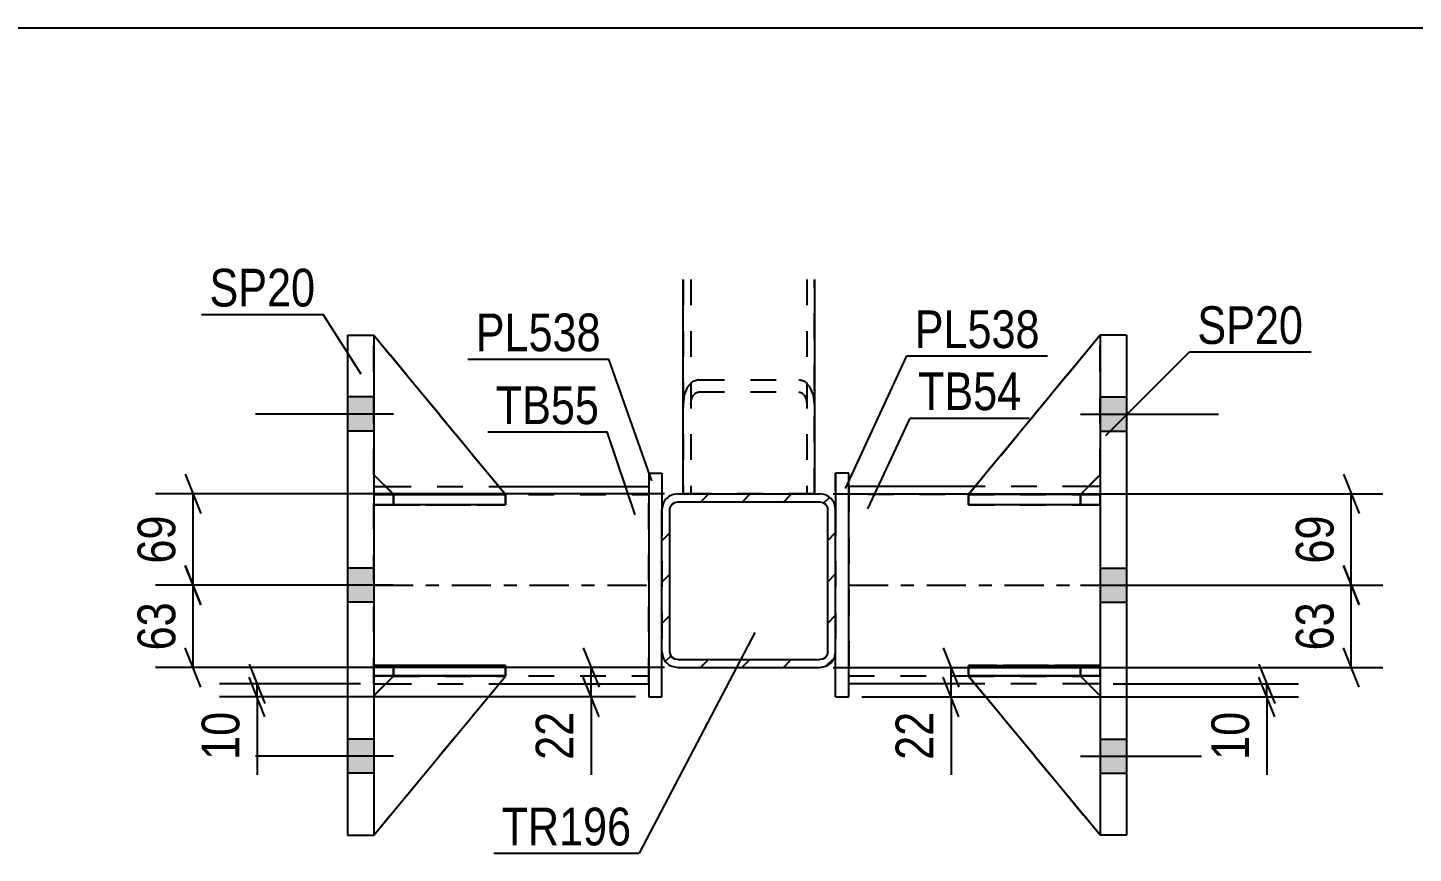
# Model space of a CAD drawing. Header units: millimetres. Extents: x 0 to 841, y 0 to 594.
# Drawn here: x 168.3 to 273.6, y 145.8 to 208.5 of the extents above; entities that cross this region are included whole.
import ezdxf

# ---------------------------------------------------------------- set-up
doc = ezdxf.new("R2010")
doc.units = ezdxf.units.MM
doc.linetypes.add('DXK_LINE_DOT2', pattern=[3.9198, 1.9599, -1.9599])
doc.linetypes.add('DXK_LINE_DOT3', pattern=[5.9187, 2.979, -0.9799, 0.9799, -0.9799])
doc.styles.add('Arial Narrow', font='ARIALN.TTF', dxfattribs={"height": 0.2})

# ---------------------------------------------------------------- blocks, each defined once
blk = doc.blocks.new('Part-318885195-6456 - 6361')
at = {"color": 2, "linetype": 'Continuous'}
for p, q in [((239.84, 160.08), (249.84, 160.08)), ((239.84, 160.08), (239.84, 159.28)), ((249.84, 160.08), (249.84, 160.08)), ((249.84, 159.28), (249.84, 160.08)), ((249.84, 159.28), (239.84, 159.28))]:
    blk.add_line(p, q, dxfattribs=at)
at = {"color": 7, "linetype": 'DXK_LINE_DOT2'}
for p, q in [((248.34, 160.08), (239.84, 160.08)), ((249.84, 160.08), (248.34, 160.08)), ((248.34, 160.08), (248.34, 159.28)), ((249.84, 160.08), (249.84, 160.08)), ((239.84, 159.28), (248.34, 159.28)), ((248.34, 159.28), (249.84, 159.28))]:
    blk.add_line(p, q, dxfattribs=at)
blk = doc.blocks.new('Part-318885195-6438 - 6361')
at = {"color": 2, "linetype": 'Continuous'}
for p, q in [((215.54, 174.68), (215.54, 157.68)), ((215.54, 174.68), (216.54, 174.68)), ((216.54, 174.68), (216.54, 171.92)), ((216.54, 157.68), (216.54, 161.12)), ((215.54, 157.68), (216.54, 157.68))]:
    blk.add_line(p, q, dxfattribs=at)
at = {"color": 7, "linetype": 'DXK_LINE_DOT2'}
blk.add_line((216.54, 171.92), (216.54, 161.12), dxfattribs=at)
blk = doc.blocks.new('Part-318885195-6385 - 6361')
at = {"color": 2, "linetype": 'Continuous'}
for p, q in [((192.64, 185.18), (194.64, 185.18)), ((192.64, 185.18), (192.64, 147.18)), ((194.64, 185.18), (194.64, 147.18)), ((192.64, 147.18), (194.64, 147.18))]:
    blk.add_line(p, q, dxfattribs=at)
blk = doc.blocks.new('Part-318885195-6428 - 6361')
at = {"color": 2, "linetype": 'Continuous'}
for p, q in [((240.34, 173.68), (230.74, 173.68)), ((249.84, 173.68), (248.95, 173.68)), ((240.33, 158.68), (230.74, 158.68)), ((249.84, 158.68), (248.93, 158.68))]:
    blk.add_line(p, q, dxfattribs=at)
at = {"color": 7, "linetype": 'DXK_LINE_DOT2'}
for p, q in [((230.74, 173.68), (230.74, 173.68)), ((230.74, 173.68), (230.74, 158.68)), ((230.74, 158.68), (230.74, 173.68)), ((230.74, 173.08), (230.74, 173.08)), ((249.84, 173.08), (230.74, 173.08)), ((248.95, 173.68), (240.34, 173.68)), ((249.84, 173.68), (249.84, 158.68)), ((230.74, 159.28), (230.74, 159.28)), ((230.74, 159.28), (249.84, 159.28)), ((230.74, 158.68), (230.74, 158.68)), ((248.93, 158.68), (240.33, 158.68))]:
    blk.add_line(p, q, dxfattribs=at)
at = {"color": 7, "linetype": 'DXK_LINE_DOT3'}
blk.add_line((230.74, 166.18), (249.84, 166.18), dxfattribs=at)
blk = doc.blocks.new('Part-318885195-6433 - 6361')
at = {"color": 2, "linetype": 'Continuous'}
for p, q in [((229.74, 174.68), (229.74, 171.91)), ((230.74, 174.68), (229.74, 174.68)), ((230.74, 157.68), (230.74, 174.68)), ((229.74, 157.68), (229.74, 161.12)), ((229.74, 157.68), (230.74, 157.68))]:
    blk.add_line(p, q, dxfattribs=at)
at = {"color": 7, "linetype": 'DXK_LINE_DOT2'}
for p, q in [((229.74, 157.68), (229.74, 174.68)), ((230.74, 157.68), (230.74, 174.68)), ((229.74, 171.91), (229.74, 161.12))]:
    blk.add_line(p, q, dxfattribs=at)
blk = doc.blocks.new('Part-318885195-6440 - 6361')
at = {"color": 7, "linetype": 'DXK_LINE_DOT2'}
for p, q in [((218.14, 189.41), (218.14, 173.12)), ((218.74, 189.41), (218.74, 173.12)), ((227.54, 189.41), (227.54, 173.12)), ((228.14, 173.12), (228.14, 189.41)), ((218.49, 181.25), (218.23, 180.64)), ((218.88, 181.65), (218.49, 181.25)), ((219.34, 181.79), (218.88, 181.65)), ((219.34, 181.79), (226.94, 181.79)), ((227.4, 181.65), (226.94, 181.79)), ((227.79, 181.25), (227.4, 181.65)), ((228.05, 180.64), (227.79, 181.25)), ((218.23, 180.64), (218.14, 179.93)), ((218.74, 179.93), (218.78, 180.29)), ((218.78, 180.29), (218.91, 180.59)), ((218.91, 180.59), (219.11, 180.79)), ((219.11, 180.79), (219.34, 180.86)), ((219.34, 180.86), (226.94, 180.86)), ((226.94, 180.86), (227.17, 180.79)), ((227.17, 180.79), (227.36, 180.59)), ((227.36, 180.59), (227.49, 180.29)), ((227.49, 180.29), (227.54, 179.93)), ((228.14, 179.93), (228.05, 180.64)), ((218.14, 173.12), (228.14, 173.12))]:
    blk.add_line(p, q, dxfattribs=at)
blk = doc.blocks.new('Part-318885195-6441 - 6361')
at = {"color": 2, "linetype": 'Continuous'}
for p, q in [((218.14, 173.12), (218.14, 189.41)), ((228.14, 189.41), (228.14, 173.12))]:
    blk.add_line(p, q, dxfattribs=at)
at = {"color": 7, "linetype": 'DXK_LINE_DOT2'}
for p, q in [((218.74, 189.41), (218.74, 173.12)), ((227.54, 189.41), (227.54, 173.12)), ((228.14, 173.12), (218.14, 173.12))]:
    blk.add_line(p, q, dxfattribs=at)
blk = doc.blocks.new('Part-318885195-6445 - 6361')
at = {"color": 2, "linetype": 'Continuous'}
for p, q in [((194.64, 185.18), (194.64, 185.18)), ((194.64, 185.18), (204.64, 173.07)), ((194.64, 174.57), (196.13, 173.08)), ((203.39, 173.07), (204.64, 173.07)), ((204.64, 173.07), (204.64, 173.07))]:
    blk.add_line(p, q, dxfattribs=at)
at = {"color": 7, "linetype": 'DXK_LINE_DOT2'}
for p, q in [((194.64, 185.18), (204.64, 173.07)), ((194.64, 174.57), (194.64, 185.18)), ((194.64, 185.18), (194.64, 185.18)), ((196.14, 173.07), (194.64, 174.57)), ((196.13, 173.08), (196.14, 173.07)), ((204.64, 173.07), (196.14, 173.07)), ((196.14, 173.07), (196.14, 173.07)), ((196.14, 173.07), (203.39, 173.07))]:
    blk.add_line(p, q, dxfattribs=at)
blk = doc.blocks.new('Part-318885195-6446 - 6361')
at = {"color": 7, "linetype": 'DXK_LINE_DOT2'}
for p, q in [((194.64, 160.08), (196.14, 160.08)), ((204.64, 160.08), (194.64, 160.08)), ((194.64, 160.08), (194.64, 160.08)), ((194.64, 160.08), (194.64, 159.28)), ((194.64, 160.08), (194.64, 159.28)), ((196.14, 160.08), (204.64, 160.08)), ((196.14, 160.08), (196.14, 159.28)), ((204.64, 160.08), (204.64, 159.28)), ((196.14, 159.28), (194.64, 159.28)), ((194.64, 159.28), (204.64, 159.28)), ((194.64, 159.28), (194.64, 159.28)), ((204.64, 159.28), (196.14, 159.28))]:
    blk.add_line(p, q, dxfattribs=at)
blk = doc.blocks.new('Part-318885195-6447 - 6361')
at = {"color": 7, "linetype": 'DXK_LINE_DOT2'}
for p, q in [((194.64, 173.08), (196.14, 173.08)), ((204.4, 173.08), (194.64, 173.08)), ((194.64, 173.08), (194.64, 173.08)), ((194.64, 173.08), (194.64, 172.28)), ((194.64, 173.08), (194.64, 172.28)), ((196.14, 173.08), (204.64, 173.08)), ((196.14, 173.08), (196.14, 172.28)), ((204.64, 173.08), (204.64, 172.28)), ((196.14, 172.28), (194.64, 172.28)), ((194.64, 172.28), (204.64, 172.28)), ((194.64, 172.28), (194.64, 172.28)), ((204.64, 172.28), (196.14, 172.28))]:
    blk.add_line(p, q, dxfattribs=at)
blk = doc.blocks.new('Part-318885195-6448 - 6361')
at = {"color": 2, "linetype": 'Continuous'}
for p, q in [((194.64, 159.28), (194.64, 160.08)), ((204.64, 160.08), (194.64, 160.08)), ((204.64, 159.28), (204.64, 160.08)), ((204.64, 159.28), (194.64, 159.28)), ((194.64, 159.28), (194.64, 159.28))]:
    blk.add_line(p, q, dxfattribs=at)
at = {"color": 7, "linetype": 'DXK_LINE_DOT2'}
for p, q in [((196.14, 160.08), (194.64, 160.08)), ((196.14, 159.28), (196.14, 160.08)), ((204.64, 160.08), (196.14, 160.08)), ((194.64, 159.28), (196.14, 159.28)), ((196.14, 159.28), (204.64, 159.28))]:
    blk.add_line(p, q, dxfattribs=at)
blk = doc.blocks.new('Part-318885195-6449 - 6361')
at = {"color": 2, "linetype": 'Continuous'}
for p, q in [((194.64, 173.08), (194.64, 172.28)), ((194.64, 173.08), (203.39, 173.08)), ((204.64, 173.08), (204.63, 173.08)), ((204.64, 172.28), (204.64, 173.08)), ((204.64, 172.28), (194.64, 172.28)), ((194.64, 172.28), (194.64, 172.28))]:
    blk.add_line(p, q, dxfattribs=at)
at = {"color": 7, "linetype": 'DXK_LINE_DOT2'}
for p, q in [((194.64, 173.08), (194.64, 173.08)), ((196.14, 173.08), (194.64, 173.08)), ((196.14, 172.28), (196.14, 173.08)), ((196.14, 173.08), (204.63, 173.08)), ((194.64, 172.28), (196.14, 172.28)), ((196.14, 172.28), (204.64, 172.28))]:
    blk.add_line(p, q, dxfattribs=at)
blk = doc.blocks.new('Bolt-318885195-6518 - 6361')
at = {"linetype": 'Continuous'}
for points in [[(194.64, 177.88), (194.64, 180.48), (192.64, 180.48), (192.64, 177.88)], [(194.64, 177.88), (194.64, 180.48), (192.64, 180.48), (192.64, 177.88)], [(194.64, 177.88), (194.64, 180.48), (192.64, 180.48), (192.64, 177.88)], [(194.64, 164.88), (194.64, 167.48), (192.64, 167.48), (192.64, 164.88)], [(194.64, 164.88), (194.64, 167.48), (192.64, 167.48), (192.64, 164.88)], [(194.64, 151.88), (194.64, 154.48), (192.64, 154.48), (192.64, 151.88)], [(194.64, 151.88), (194.64, 154.48), (192.64, 154.48), (192.64, 151.88)], [(194.64, 151.88), (194.64, 154.48), (192.64, 154.48), (192.64, 151.88)]]:
    blk.add_hatch(color=1, dxfattribs=at).paths.add_polyline_path(points)
at = {"color": 1, "linetype": 'Continuous'}
for p, q in [((194.64, 180.48), (192.64, 180.48)), ((194.64, 180.48), (192.64, 180.48)), ((194.64, 180.48), (192.64, 180.48)), ((196.14, 179.18), (185.64, 179.18)), ((196.14, 179.18), (185.64, 179.18)), ((196.14, 179.18), (185.64, 179.18)), ((194.64, 177.88), (192.64, 177.88)), ((194.64, 177.88), (192.64, 177.88)), ((194.64, 177.88), (192.64, 177.88)), ((194.64, 167.48), (192.64, 167.48)), ((194.64, 167.48), (192.64, 167.48)), ((196.14, 166.18), (185.64, 166.18)), ((196.14, 166.18), (185.64, 166.18)), ((194.64, 164.88), (192.64, 164.88)), ((194.64, 164.88), (192.64, 164.88)), ((194.64, 154.48), (192.64, 154.48)), ((194.64, 154.48), (192.64, 154.48)), ((194.64, 154.48), (192.64, 154.48)), ((196.14, 153.18), (185.64, 153.18)), ((196.14, 153.18), (185.64, 153.18)), ((196.14, 153.18), (185.64, 153.18)), ((194.64, 151.88), (192.64, 151.88)), ((194.64, 151.88), (192.64, 151.88)), ((194.64, 151.88), (192.64, 151.88))]:
    blk.add_line(p, q, dxfattribs=at)
blk = doc.blocks.new('Part-318885195-6454 - 6361')
at = {"color": 2, "linetype": 'Continuous'}
for p, q in [((251.84, 185.18), (249.84, 185.18)), ((249.84, 185.18), (249.84, 147.18)), ((251.84, 185.18), (251.84, 147.18)), ((251.84, 147.18), (249.84, 147.18))]:
    blk.add_line(p, q, dxfattribs=at)
blk = doc.blocks.new('Part-318885195-6455 - 6361')
at = {"color": 7, "linetype": 'DXK_LINE_DOT2'}
for p, q in [((239.84, 172.28), (239.84, 173.08)), ((239.84, 173.08), (248.34, 173.08)), ((249.84, 173.08), (239.84, 173.08)), ((248.34, 172.28), (248.34, 173.08)), ((248.34, 173.08), (249.84, 173.08)), ((249.84, 172.28), (249.84, 173.08)), ((249.84, 172.28), (249.84, 173.08)), ((249.84, 173.08), (249.84, 173.08)), ((248.34, 172.28), (239.84, 172.28)), ((239.84, 172.28), (249.84, 172.28)), ((249.84, 172.28), (248.34, 172.28)), ((249.84, 172.28), (249.84, 172.28))]:
    blk.add_line(p, q, dxfattribs=at)
blk = doc.blocks.new('Part-318885195-6457 - 6361')
at = {"color": 2, "linetype": 'Continuous'}
for p, q in [((239.84, 173.08), (239.84, 173.08)), ((239.84, 173.08), (239.84, 172.28)), ((249.84, 173.08), (241.08, 173.08)), ((249.84, 173.08), (249.84, 173.08)), ((249.84, 173.08), (249.84, 172.28)), ((249.84, 172.28), (239.84, 172.28))]:
    blk.add_line(p, q, dxfattribs=at)
at = {"color": 7, "linetype": 'DXK_LINE_DOT2'}
for p, q in [((241.08, 173.08), (239.84, 173.08)), ((248.34, 173.08), (239.84, 173.08)), ((248.34, 173.08), (249.84, 173.08)), ((248.34, 173.08), (248.34, 172.28)), ((249.84, 173.08), (249.84, 173.08)), ((239.84, 172.28), (248.34, 172.28)), ((248.34, 172.28), (249.84, 172.28))]:
    blk.add_line(p, q, dxfattribs=at)
blk = doc.blocks.new('Part-318885195-6460 - 6361')
at = {"color": 7, "linetype": 'DXK_LINE_DOT2'}
for p, q in [((196.14, 159.27), (194.64, 157.77)), ((194.64, 147.18), (204.64, 159.27)), ((194.64, 157.77), (196.14, 159.27)), ((194.64, 147.18), (204.64, 159.27)), ((204.64, 159.27), (196.14, 159.27)), ((196.14, 159.27), (196.14, 159.27)), ((196.14, 159.27), (204.64, 159.27)), ((204.64, 159.27), (204.64, 159.27)), ((194.64, 157.77), (194.64, 147.18))]:
    blk.add_line(p, q, dxfattribs=at)
blk = doc.blocks.new('Part-318885195-6463 - 6361')
at = {"color": 2, "linetype": 'Continuous'}
for p, q in [((196.14, 159.27), (194.64, 157.77)), ((194.64, 147.18), (204.64, 159.27)), ((204.64, 159.27), (196.14, 159.27)), ((196.14, 159.27), (196.14, 159.27)), ((204.64, 159.27), (204.64, 159.27))]:
    blk.add_line(p, q, dxfattribs=at)
at = {"color": 7, "linetype": 'DXK_LINE_DOT2'}
for p, q in [((194.64, 157.77), (196.14, 159.27)), ((194.64, 147.18), (204.64, 159.27)), ((196.14, 159.27), (204.64, 159.27)), ((194.64, 157.77), (194.64, 147.18))]:
    blk.add_line(p, q, dxfattribs=at)
blk = doc.blocks.new('Part-318885195-6466 - 6361')
at = {"color": 7, "linetype": 'DXK_LINE_DOT2'}
for p, q in [((194.64, 174.57), (194.64, 185.18)), ((194.64, 185.18), (204.64, 173.07)), ((204.64, 173.07), (194.64, 185.18)), ((196.14, 173.07), (194.64, 174.57)), ((194.64, 174.57), (196.14, 173.07)), ((204.64, 173.07), (196.14, 173.07)), ((196.14, 173.07), (196.14, 173.07)), ((196.14, 173.07), (204.64, 173.07)), ((204.64, 173.07), (204.64, 173.07))]:
    blk.add_line(p, q, dxfattribs=at)
blk = doc.blocks.new('Part-318885195-6471 - 6361')
at = {"color": 2, "linetype": 'Continuous'}
for p, q in [((194.64, 173.68), (195.53, 173.68)), ((204.13, 173.68), (215.54, 173.68)), ((194.64, 158.68), (195.55, 158.68)), ((204.15, 158.68), (215.54, 158.68))]:
    blk.add_line(p, q, dxfattribs=at)
at = {"color": 7, "linetype": 'DXK_LINE_DOT2'}
for p, q in [((194.64, 158.68), (194.64, 173.68)), ((194.64, 173.08), (215.54, 173.08)), ((195.53, 173.68), (204.13, 173.68)), ((215.54, 158.68), (215.54, 173.68)), ((194.64, 159.28), (215.54, 159.28)), ((195.55, 158.68), (204.15, 158.68))]:
    blk.add_line(p, q, dxfattribs=at)
at = {"color": 7, "linetype": 'DXK_LINE_DOT3'}
blk.add_line((194.64, 166.18), (215.54, 166.18), dxfattribs=at)
blk = doc.blocks.new('Part-318885195-6472 - 6361')
at = {"color": 7, "linetype": 'DXK_LINE_DOT2'}
for p, q in [((239.84, 159.27), (248.34, 159.27)), ((249.84, 147.18), (239.84, 159.27)), ((239.84, 159.27), (239.84, 159.27)), ((248.34, 159.27), (239.84, 159.27)), ((239.84, 159.27), (249.84, 147.18)), ((248.34, 159.27), (249.84, 157.77)), ((248.34, 159.27), (248.34, 159.27)), ((249.84, 157.77), (248.34, 159.27)), ((249.84, 157.77), (249.84, 147.18))]:
    blk.add_line(p, q, dxfattribs=at)
blk = doc.blocks.new('Part-318885195-6473 - 6361')
at = {"color": 2, "linetype": 'Continuous'}
for p, q in [((239.84, 159.27), (239.84, 159.27)), ((248.34, 159.27), (239.84, 159.27)), ((249.84, 147.18), (239.84, 159.27)), ((248.34, 159.27), (248.34, 159.27)), ((248.34, 159.27), (249.84, 157.77))]:
    blk.add_line(p, q, dxfattribs=at)
at = {"color": 7, "linetype": 'DXK_LINE_DOT2'}
for p, q in [((239.84, 159.27), (248.34, 159.27)), ((249.84, 147.18), (239.84, 159.27)), ((248.34, 159.27), (249.84, 157.77)), ((249.84, 157.77), (249.84, 147.18))]:
    blk.add_line(p, q, dxfattribs=at)
blk = doc.blocks.new('Part-318885195-6474 - 6361')
at = {"color": 7, "linetype": 'DXK_LINE_DOT2'}
for p, q in [((249.84, 185.18), (239.84, 173.07)), ((239.84, 173.07), (249.84, 185.18)), ((249.84, 174.57), (249.84, 185.18)), ((248.34, 173.07), (249.84, 174.57)), ((248.34, 173.07), (249.84, 174.57)), ((239.84, 173.07), (248.34, 173.07)), ((239.84, 173.07), (239.84, 173.07)), ((248.34, 173.07), (239.84, 173.07)), ((248.34, 173.07), (248.34, 173.07))]:
    blk.add_line(p, q, dxfattribs=at)
blk = doc.blocks.new('Part-318885195-6539 - 6361')
at = {"linetype": 'Continuous'}
h = blk.add_hatch(dxfattribs=at)
h.set_pattern_fill('', scale=0.7, style=0, pattern_type=0)
h.set_pattern_definition([(45, (228.9958, 160.008), (-1.57154, 1.57154), [])])
h.paths.add_polyline_path([(228.54, 159.92), (229, 160.01), (229.39, 160.27), (229.65, 160.66), (229.74, 161.12), (229.74, 171.92), (229.65, 172.38), (229.39, 172.77), (229, 173.03), (228.54, 173.12), (217.74, 173.12), (217.28, 173.03), (216.89, 172.77), (216.63, 172.38), (216.54, 171.92), (216.54, 161.12), (216.63, 160.66), (216.89, 160.27), (217.28, 160.01), (217.74, 159.92)])
h.paths.add_polyline_path([(217.74, 160.52), (217.51, 160.56), (217.31, 160.69), (217.18, 160.89), (217.14, 161.12), (217.14, 171.92), (217.18, 172.15), (217.31, 172.34), (217.51, 172.47), (217.74, 172.52), (228.54, 172.52), (228.77, 172.47), (228.96, 172.34), (229.09, 172.15), (229.14, 171.92), (229.14, 161.12), (229.09, 160.89), (228.96, 160.69), (228.77, 160.56), (228.54, 160.52)])
at = {"color": 2, "linetype": 'Continuous'}
for p, q in [((217.74, 173.12), (217.28, 173.03)), ((217.74, 173.12), (228.54, 173.12)), ((229, 173.03), (228.54, 173.12)), ((216.63, 172.38), (216.54, 171.92)), ((216.54, 161.12), (216.54, 171.92)), ((217.14, 171.92), (217.18, 172.15)), ((217.14, 161.12), (217.14, 171.92)), ((217.18, 172.15), (217.31, 172.34)), ((217.31, 172.34), (217.51, 172.47)), ((217.51, 172.47), (217.74, 172.52)), ((217.74, 172.52), (228.54, 172.52)), ((228.54, 172.52), (228.77, 172.47)), ((228.77, 172.47), (228.96, 172.34)), ((228.96, 172.34), (229.09, 172.15)), ((229.09, 172.15), (229.14, 171.92)), ((229.14, 161.12), (229.14, 171.92)), ((229.74, 171.92), (229.65, 172.38)), ((229.74, 161.12), (229.74, 171.92)), ((216.54, 161.12), (216.63, 160.66)), ((217.18, 160.89), (217.14, 161.12)), ((229.14, 161.12), (229.09, 160.89)), ((229.65, 160.66), (229.74, 161.12)), ((217.31, 160.69), (217.18, 160.89)), ((217.51, 160.56), (217.31, 160.69)), ((217.74, 160.52), (217.51, 160.56)), ((217.74, 160.52), (228.54, 160.52)), ((228.77, 160.56), (228.54, 160.52)), ((228.96, 160.69), (228.77, 160.56)), ((229.09, 160.89), (228.96, 160.69)), ((217.28, 160.01), (217.74, 159.92)), ((217.74, 159.92), (228.54, 159.92)), ((228.54, 159.92), (229, 160.01))]:
    blk.add_line(p, q, dxfattribs=at)
at = {"color": 7, "linetype": 'DXK_LINE_DOT3'}
blk.add_line((223.14, 166.52), (223.14, 166.52), dxfattribs=at)
at = {"color": 2, "linetype": 'Continuous'}
for centre, start, end in [((217.74, 171.92), 112.5, 157.5), ((228.54, 171.92), 22.5, 67.5), ((217.74, 161.12), 202.5, 247.5), ((228.54, 161.12), 292.5, 337.5)]:
    blk.add_arc(centre, 1.2, start, end, dxfattribs=at)
blk = doc.blocks.new('Part-318885195-6475 - 6361')
at = {"color": 2, "linetype": 'Continuous'}
for p, q in [((249.84, 185.18), (239.84, 173.07)), ((249.84, 185.18), (249.84, 185.18)), ((248.35, 173.08), (249.84, 174.57)), ((241.08, 173.07), (239.84, 173.07)), ((239.84, 173.07), (239.84, 173.07))]:
    blk.add_line(p, q, dxfattribs=at)
at = {"color": 7, "linetype": 'DXK_LINE_DOT2'}
for p, q in [((249.84, 185.18), (239.84, 173.07)), ((249.84, 185.18), (249.84, 185.18)), ((249.84, 174.57), (249.84, 185.18)), ((248.34, 173.07), (249.84, 174.57)), ((248.34, 173.07), (239.84, 173.07)), ((248.34, 173.07), (241.08, 173.07)), ((248.34, 173.07), (248.35, 173.08)), ((248.34, 173.07), (248.34, 173.07))]:
    blk.add_line(p, q, dxfattribs=at)
blk = doc.blocks.new('Part-318885195-6476 - 6361')
at = {"color": 7, "linetype": 'DXK_LINE_DOT2'}
for p, q in [((239.84, 159.28), (239.84, 160.08)), ((239.84, 160.08), (248.34, 160.08)), ((249.84, 160.08), (239.84, 160.08)), ((248.34, 159.28), (248.34, 160.08)), ((248.34, 160.08), (249.84, 160.08)), ((249.84, 159.28), (249.84, 160.08)), ((249.84, 159.28), (249.84, 160.08)), ((249.84, 160.08), (249.84, 160.08)), ((248.34, 159.28), (239.84, 159.28)), ((239.84, 159.28), (249.84, 159.28)), ((249.84, 159.28), (248.34, 159.28)), ((249.84, 159.28), (249.84, 159.28))]:
    blk.add_line(p, q, dxfattribs=at)
blk = doc.blocks.new('Bolt-318885195-6517 - 6361')
at = {"linetype": 'Continuous'}
for points in [[(251.84, 177.88), (251.84, 180.48), (249.84, 180.48), (249.84, 177.88)], [(251.84, 177.88), (251.84, 180.48), (249.84, 180.48), (249.84, 177.88)], [(251.84, 177.88), (251.84, 180.48), (249.84, 180.48), (249.84, 177.88)], [(251.84, 164.88), (251.84, 167.48), (249.84, 167.48), (249.84, 164.88)], [(251.84, 164.88), (251.84, 167.48), (249.84, 167.48), (249.84, 164.88)], [(251.84, 151.88), (251.84, 154.48), (249.84, 154.48), (249.84, 151.88)], [(251.84, 151.88), (251.84, 154.48), (249.84, 154.48), (249.84, 151.88)], [(251.84, 151.88), (251.84, 154.48), (249.84, 154.48), (249.84, 151.88)]]:
    blk.add_hatch(color=1, dxfattribs=at).paths.add_polyline_path(points)
at = {"color": 1, "linetype": 'Continuous'}
for p, q in [((249.84, 180.48), (251.84, 180.48)), ((249.84, 180.48), (251.84, 180.48)), ((249.84, 180.48), (251.84, 180.48)), ((248.34, 179.18), (258.84, 179.18)), ((248.34, 179.18), (258.84, 179.18)), ((248.34, 179.18), (258.84, 179.18)), ((249.84, 177.88), (251.84, 177.88)), ((249.84, 177.88), (251.84, 177.88)), ((249.84, 177.88), (251.84, 177.88)), ((249.84, 167.48), (251.84, 167.48)), ((249.84, 167.48), (251.84, 167.48)), ((248.34, 166.18), (258.84, 166.18)), ((248.34, 166.18), (258.84, 166.18)), ((249.84, 164.88), (251.84, 164.88)), ((249.84, 164.88), (251.84, 164.88)), ((249.84, 154.48), (251.84, 154.48)), ((249.84, 154.48), (251.84, 154.48)), ((249.84, 154.48), (251.84, 154.48)), ((248.34, 153.18), (258.84, 153.18)), ((248.34, 153.18), (258.84, 153.18)), ((248.34, 153.18), (258.84, 153.18)), ((249.84, 151.88), (251.84, 151.88)), ((249.84, 151.88), (251.84, 151.88)), ((249.84, 151.88), (251.84, 151.88))]:
    blk.add_line(p, q, dxfattribs=at)
blk = doc.blocks.new('StraightDimension-318885195-5860 - 5425')
at = {"color": 7, "linetype": 'Continuous'}
blk.add_line((53.53, 208.55), (737.36, 208.55), dxfattribs=at)
blk = doc.blocks.new('StraightDimension-318885195-6556 - 6361')
at = {"color": 7, "linetype": 'Continuous'}
for p, q in [((261.91, 160.18), (263.11, 157.18)), ((263.11, 156.18), (261.91, 159.18)), ((250.84, 158.68), (264.91, 158.68)), ((262.51, 157.68), (262.51, 158.68)), ((231.74, 157.68), (264.91, 157.68)), ((262.51, 157.68), (262.51, 151.77)), ((262.51, 157.68), (262.51, 151.77))]:
    blk.add_line(p, q, dxfattribs=at)
at = {"color": 0}
blk.add_wipeout([(261.76, 157.15), (257.56, 157.15), (257.56, 152.3), (261.76, 152.3)], dxfattribs=at)
at = {"color": 3, "style": 'Arial Narrow'}
blk.add_text('10', height=2.863, rotation=90.0002, dxfattribs=at).set_placement((261.16, 152.9))
blk = doc.blocks.new('StraightDimension-318885195-6633 - 6361')
at = {"color": 7, "linetype": 'Continuous'}
for p, q in [((237.91, 161.42), (239.11, 158.42)), ((229.54, 159.92), (240.91, 159.92)), ((239.11, 156.18), (237.91, 159.18)), ((238.51, 157.68), (238.51, 159.92)), ((231.74, 157.68), (240.91, 157.68)), ((238.51, 157.68), (238.51, 151.77)), ((238.51, 157.68), (238.51, 151.77))]:
    blk.add_line(p, q, dxfattribs=at)
at = {"color": 0}
blk.add_wipeout([(237.76, 157.15), (233.56, 157.15), (233.56, 152.3), (237.76, 152.3)], dxfattribs=at)
at = {"color": 3, "style": 'Arial Narrow'}
blk.add_text('22', height=2.863, rotation=90.0002, dxfattribs=at).set_placement((237.16, 152.9))
blk = doc.blocks.new('StraightDimension-318885195-6576 - 6361')
at = {"color": 7, "linetype": 'Continuous'}
for p, q in [((180.3, 174.62), (181.5, 171.62)), ((216.74, 173.12), (178.05, 173.12)), ((180.9, 166.18), (180.9, 173.12)), ((181.5, 164.68), (180.3, 167.68)), ((185.89, 166.18), (178.05, 166.18))]:
    blk.add_line(p, q, dxfattribs=at)
at = {"color": 0}
blk.add_wipeout([(180.15, 172.07), (175.95, 172.07), (175.95, 167.22), (180.15, 167.22)], dxfattribs=at)
at = {"color": 3, "style": 'Arial Narrow'}
blk.add_text('69', height=2.863, rotation=90.0002, dxfattribs=at).set_placement((179.55, 167.82))
blk = doc.blocks.new('StraightDimension-318885195-6603 - 6361')
at = {"color": 7, "linetype": 'Continuous'}
for p, q in [((268.33, 174.62), (269.53, 171.62)), ((229.54, 173.12), (271.33, 173.12)), ((268.93, 166.18), (268.93, 173.12)), ((269.53, 164.68), (268.33, 167.68)), ((257.34, 166.18), (271.33, 166.18))]:
    blk.add_line(p, q, dxfattribs=at)
at = {"color": 0}
blk.add_wipeout([(268.18, 172.07), (263.98, 172.07), (263.98, 167.22), (268.18, 167.22)], dxfattribs=at)
at = {"color": 3, "style": 'Arial Narrow'}
blk.add_text('69', height=2.863, rotation=90.0002, dxfattribs=at).set_placement((267.58, 167.82))
blk = doc.blocks.new('StraightDimension-318885195-6567 - 6361')
at = {"color": 7, "linetype": 'Continuous'}
for p, q in [((180.3, 167.68), (181.5, 164.68)), ((185.89, 166.18), (178.05, 166.18)), ((180.9, 159.92), (180.9, 166.18)), ((181.5, 158.42), (180.3, 161.42)), ((216.74, 159.92), (178.05, 159.92))]:
    blk.add_line(p, q, dxfattribs=at)
at = {"color": 0}
blk.add_wipeout([(180.15, 165.47), (175.95, 165.47), (175.95, 160.62), (180.15, 160.62)], dxfattribs=at)
at = {"color": 3, "style": 'Arial Narrow'}
blk.add_text('63', height=2.863, rotation=90.0002, dxfattribs=at).set_placement((179.55, 161.22))
blk = doc.blocks.new('StraightDimension-318885195-6586 - 6361')
at = {"color": 7, "linetype": 'Continuous'}
for p, q in [((268.33, 167.68), (269.53, 164.68)), ((257.34, 166.18), (271.33, 166.18)), ((268.93, 159.92), (268.93, 166.18)), ((269.53, 158.42), (268.33, 161.42)), ((229.54, 159.92), (271.33, 159.92))]:
    blk.add_line(p, q, dxfattribs=at)
at = {"color": 0}
blk.add_wipeout([(268.18, 165.47), (263.98, 165.47), (263.98, 160.62), (268.18, 160.62)], dxfattribs=at)
at = {"color": 3, "style": 'Arial Narrow'}
blk.add_text('63', height=2.863, rotation=90.0002, dxfattribs=at).set_placement((267.58, 161.22))
blk = doc.blocks.new('StraightDimension-318885195-6622 - 6361')
at = {"color": 7, "linetype": 'Continuous'}
for p, q in [((185.17, 160.18), (186.37, 157.18)), ((186.37, 156.18), (185.17, 159.18)), ((193.64, 158.68), (182.92, 158.68)), ((185.77, 157.68), (185.77, 158.68)), ((214.54, 157.68), (182.92, 157.68)), ((185.77, 157.68), (185.77, 151.77)), ((185.77, 157.68), (185.77, 151.77))]:
    blk.add_line(p, q, dxfattribs=at)
at = {"color": 0}
blk.add_wipeout([(185.02, 157.15), (180.82, 157.15), (180.82, 152.3), (185.02, 152.3)], dxfattribs=at)
at = {"color": 3, "style": 'Arial Narrow'}
blk.add_text('10', height=2.863, rotation=90.0002, dxfattribs=at).set_placement((184.42, 152.9))
blk = doc.blocks.new('StraightDimension-318885195-6644 - 6361')
at = {"color": 7, "linetype": 'Continuous'}
for p, q in [((210.56, 161.42), (211.76, 158.42)), ((216.74, 159.92), (208.31, 159.92)), ((211.76, 156.18), (210.56, 159.18)), ((211.16, 157.68), (211.16, 159.92)), ((214.54, 157.68), (208.31, 157.68)), ((211.16, 157.68), (211.16, 151.77)), ((211.16, 157.68), (211.16, 151.77))]:
    blk.add_line(p, q, dxfattribs=at)
at = {"color": 0}
blk.add_wipeout([(210.41, 157.15), (206.21, 157.15), (206.21, 152.3), (210.41, 152.3)], dxfattribs=at)
at = {"color": 3, "style": 'Arial Narrow'}
blk.add_text('22', height=2.863, rotation=90.0002, dxfattribs=at).set_placement((209.81, 152.9))
blk = doc.blocks.new('Mark-318885195-6424 - 6361')
at = {"color": 30, "linetype": 'Continuous'}
for p, q in [((232.19, 171.98), (235.4, 178.88)), ((235.4, 178.88), (244.45, 178.88))]:
    blk.add_line(p, q, dxfattribs=at)
at = {"color": 0}
blk.add_wipeout([(243.85, 179.48), (243.85, 182.48), (236, 182.48), (236, 179.48)], dxfattribs=at)
blk.add_wipeout([(243.85, 179.48), (243.85, 182.48), (236, 182.48), (236, 179.48)], dxfattribs=at)
at = {"color": 3, "style": 'Arial Narrow'}
blk.add_text('TB54', height=2.863, dxfattribs=at).set_placement((236, 179.48))
blk = doc.blocks.new('Mark-318885195-6381 - 6361')
at = {"color": 30, "linetype": 'Continuous'}
for p in [(181.55, 186.76), (193.67, 182.21)]:
    blk.add_line(p, (190.79, 186.76), dxfattribs=at)
at = {"color": 0}
blk.add_wipeout([(190.19, 187.36), (190.19, 190.36), (182.15, 190.36), (182.15, 187.36)], dxfattribs=at)
blk.add_wipeout([(190.19, 187.36), (190.19, 190.36), (182.15, 190.36), (182.15, 187.36)], dxfattribs=at)
at = {"color": 3, "style": 'Arial Narrow'}
blk.add_text('SP20', height=2.863, dxfattribs=at).set_placement((182.15, 187.36))
blk = doc.blocks.new('Mark-318885195-6434 - 6361')
at = {"color": 30, "linetype": 'Continuous'}
for p in [(201.79, 183.36), (215.77, 174.11)]:
    blk.add_line(p, (212.5, 183.36), dxfattribs=at)
at = {"color": 0}
blk.add_wipeout([(211.9, 183.96), (211.9, 186.96), (202.39, 186.96), (202.39, 183.96)], dxfattribs=at)
blk.add_wipeout([(211.9, 183.96), (211.9, 186.96), (202.39, 186.96), (202.39, 183.96)], dxfattribs=at)
at = {"color": 3, "style": 'Arial Narrow'}
blk.add_text('PL538', height=2.863, dxfattribs=at).set_placement((202.39, 183.96))
blk = doc.blocks.new('Mark-318885195-6429 - 6361')
at = {"color": 30, "linetype": 'Continuous'}
for p, q in [((230.49, 173.52), (235.15, 183.6)), ((235.15, 183.6), (245.85, 183.6))]:
    blk.add_line(p, q, dxfattribs=at)
at = {"color": 0}
blk.add_wipeout([(245.25, 184.2), (245.25, 187.2), (235.75, 187.2), (235.75, 184.2)], dxfattribs=at)
blk.add_wipeout([(245.25, 184.2), (245.25, 187.2), (235.75, 187.2), (235.75, 184.2)], dxfattribs=at)
at = {"color": 3, "style": 'Arial Narrow'}
blk.add_text('PL538', height=2.863, dxfattribs=at).set_placement((235.75, 184.2))
blk = doc.blocks.new('Mark-318885195-6450 - 6361')
at = {"color": 30, "linetype": 'Continuous'}
for p, q in [((250.27, 177.55), (256.63, 183.91)), ((256.63, 183.91), (265.87, 183.91))]:
    blk.add_line(p, q, dxfattribs=at)
at = {"color": 0}
blk.add_wipeout([(265.27, 184.51), (265.27, 187.51), (257.23, 187.51), (257.23, 184.51)], dxfattribs=at)
blk.add_wipeout([(265.27, 184.51), (265.27, 187.51), (257.23, 187.51), (257.23, 184.51)], dxfattribs=at)
at = {"color": 3, "style": 'Arial Narrow'}
blk.add_text('SP20', height=2.863, dxfattribs=at).set_placement((257.23, 184.51))
blk = doc.blocks.new('Mark-318885195-6467 - 6361')
at = {"color": 30, "linetype": 'Continuous'}
for p in [(203.31, 177.82), (214.51, 171.51)]:
    blk.add_line(p, (212.37, 177.82), dxfattribs=at)
at = {"color": 0}
blk.add_wipeout([(211.77, 178.42), (211.77, 181.42), (203.91, 181.42), (203.91, 178.42)], dxfattribs=at)
blk.add_wipeout([(211.77, 178.42), (211.77, 181.42), (203.91, 181.42), (203.91, 178.42)], dxfattribs=at)
at = {"color": 3, "style": 'Arial Narrow'}
blk.add_text('TB55', height=2.863, dxfattribs=at).set_placement((203.91, 178.42))
blk = doc.blocks.new('Mark-318885195-6535 - 6361')
at = {"color": 30, "linetype": 'Continuous'}
for p in [(223.61, 162.59), (203.75, 145.8)]:
    blk.add_line(p, (214.81, 145.8), dxfattribs=at)
at = {"color": 0}
blk.add_wipeout([(214.21, 146.4), (214.21, 149.4), (204.35, 149.4), (204.35, 146.4)], dxfattribs=at)
blk.add_wipeout([(214.21, 146.4), (214.21, 149.4), (204.35, 149.4), (204.35, 146.4)], dxfattribs=at)
at = {"color": 3, "style": 'Arial Narrow'}
blk.add_text('TR196', height=2.863, dxfattribs=at).set_placement((204.35, 146.4))

msp = doc.modelspace()

# ---------------------------------------------------------------- block references
for name in ['StraightDimension-318885195-5860 - 5425', 'Part-318885195-6440 - 6361', 'Part-318885195-6441 - 6361', 'Part-318885195-6385 - 6361', 'Part-318885195-6445 - 6361', 'Part-318885195-6466 - 6361', 'Part-318885195-6474 - 6361', 'Part-318885195-6475 - 6361', 'Part-318885195-6454 - 6361', 'Bolt-318885195-6518 - 6361', 'Bolt-318885195-6517 - 6361', 'Part-318885195-6438 - 6361', 'Part-318885195-6433 - 6361', 'Part-318885195-6471 - 6361', 'Part-318885195-6447 - 6361', 'Part-318885195-6449 - 6361', 'Part-318885195-6539 - 6361', 'Part-318885195-6428 - 6361', 'Part-318885195-6455 - 6361', 'Part-318885195-6457 - 6361', 'Part-318885195-6446 - 6361', 'Part-318885195-6448 - 6361', 'Part-318885195-6456 - 6361', 'Part-318885195-6476 - 6361', 'Part-318885195-6460 - 6361', 'Part-318885195-6463 - 6361', 'Part-318885195-6472 - 6361', 'Part-318885195-6473 - 6361']:
    msp.add_blockref(name, (0, 0))

# ---------------------------------------------------------------- next in the draw order: block references
for name in ['Mark-318885195-6381 - 6361', 'Mark-318885195-6450 - 6361', 'StraightDimension-318885195-6576 - 6361', 'StraightDimension-318885195-6603 - 6361', 'StraightDimension-318885195-6556 - 6361']:
    msp.add_blockref(name, (0, 0))

# ---------------------------------------------------------------- next in the draw order: block references
for name in ['Mark-318885195-6434 - 6361', 'Mark-318885195-6424 - 6361', 'StraightDimension-318885195-6567 - 6361', 'StraightDimension-318885195-6633 - 6361']:
    msp.add_blockref(name, (0, 0))

# ---------------------------------------------------------------- next in the draw order: block references
for name in ['Mark-318885195-6429 - 6361', 'Mark-318885195-6467 - 6361', 'StraightDimension-318885195-6586 - 6361', 'StraightDimension-318885195-6622 - 6361']:
    msp.add_blockref(name, (0, 0))

# ---------------------------------------------------------------- next in the draw order: block references
msp.add_blockref('StraightDimension-318885195-6644 - 6361', (0, 0))

# ---------------------------------------------------------------- next in the draw order: block references
msp.add_blockref('Mark-318885195-6535 - 6361', (0, 0))

doc.saveas('drawing.dxf')
